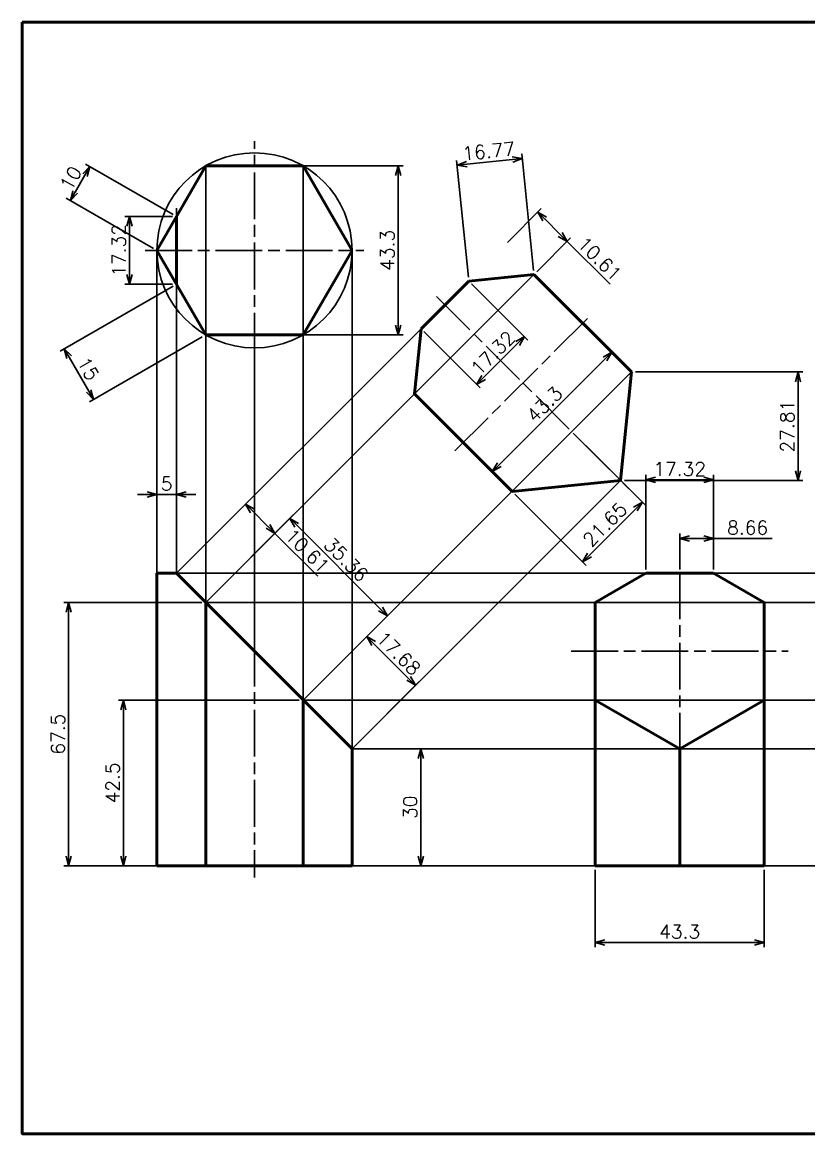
# Model space of a CAD drawing. Header units: millimetres. Extents: x 5 to 415, y 5 to 290.
# Drawn here: x 5 to 206.5, y 5 to 290 of the extents above; entities that cross this region are included whole.
import ezdxf

# ---------------------------------------------------------------- set-up
doc = ezdxf.new("R2010")
doc.units = ezdxf.units.MM
doc.linetypes.add('AM_ISO08W050', pattern=[18, 12, -1.5, 3, -1.5])
doc.linetypes.add('CENTER2', pattern=[28.575, 19.05, -3.175, 3.175, -3.175])
doc.layers.get('Defpoints').update_dxf_attribs({"lineweight": 25})
for name, color, linetype, lineweight in [('AM_5', 92, 'Continuous', 25), ('AM_7', 142, 'AM_ISO08W050', 25), ('太\u3000線', 7, 'Continuous', 50), ('構築線', 1, 'Continuous', 25), ('表題欄', 7, 'Continuous', 50)]:
    doc.layers.add(name, color=color, linetype=linetype, lineweight=lineweight)
doc.styles.get("Standard").update_dxf_attribs({"font": 'txt.shx', "height": 3.5})
doc.dimstyles.new('ISO-25$0', dxfattribs={"dimtxt": 3.9, "dimasz": 2.5, "dimexe": 1.25, "dimexo": 1, "dimgap": 1, "dimtad": 1, "dimdsep": 46, "dimtxsty": 'Standard', "dimblk": 'OPEN30', "dimcen": 2.5, "dimadec": 0, "dimazin": 0, "dimtfac": 1, "dimtmove": 0, "dimatfit": 3, "dimldrblk": 'OPEN30', "dimfxl": 1, "dimarcsym": 0})

# ---------------------------------------------------------------- blocks, each defined once
blk = doc.blocks.new('_Open30')
at = {"layer": '表題欄', "color": 0, "linetype": 'CENTER2', "lineweight": -2}
for p, q in [((-1, 0.27), (0, 0)), ((0, 0), (-1, -0.27)), ((0, 0), (-1, 0))]:
    blk.add_line(p, q, dxfattribs=at)
blk = doc.blocks.new('*D7')
at = {"layer": 'AM_5', "color": 0, "lineweight": -2, "transparency": 16777216}
for p, q in [((65.5, 253.16), (102.59, 253.16)), ((101.34, 250.66), (101.34, 212.36)), ((65.5, 209.86), (102.59, 209.86))]:
    blk.add_line(p, q, dxfattribs=at)
at = {"layer": 'Defpoints', "color": 0, "transparency": 16777216}
for p in [(64.5, 253.16), (64.5, 209.86), (101.34, 209.86)]:
    blk.add_point(p, dxfattribs=at)
at = {"layer": 'AM_5', "color": 0, "lineweight": -2, "transparency": 16777216, "xscale": 2.5, "yscale": 2.5, "zscale": 2.5}
for p, rotation in [((101.34, 253.16), 90), ((101.34, 209.86), 270)]:
    blk.add_blockref('_Open30', p, dxfattribs=dict(at, rotation=rotation))
at = {"layer": 'AM_5', "color": 0, "transparency": 16777216, "insert": (98.59, 231.51), "char_height": 3.5, "attachment_point": 5, "rotation": 90}
blk.add_mtext('43.3', dxfattribs=at)
blk = doc.blocks.new('*D9')
at = {"layer": 'AM_5', "color": 0, "lineweight": -2, "transparency": 16777216}
for p, q in [((77.71, 116.92), (94.15, 133.36)), ((95.03, 130.71), (104, 121.74)), ((90.21, 104.42), (106.65, 120.86))]:
    blk.add_line(p, q, dxfattribs=at)
at = {"layer": 'Defpoints', "color": 0, "transparency": 16777216}
for p in [(105.77, 119.98), (77, 116.21), (89.5, 103.71)]:
    blk.add_point(p, dxfattribs=at)
at = {"layer": 'AM_5', "color": 0, "lineweight": -2, "transparency": 16777216, "xscale": 2.5, "yscale": 2.5, "zscale": 2.5}
for p, rotation in [((93.27, 132.48), 134.9999999999999), ((105.77, 119.98), 314.9999999999998)]:
    blk.add_blockref('_Open30', p, dxfattribs=dict(at, rotation=rotation))
at = {"layer": 'AM_5', "color": 0, "transparency": 16777216, "insert": (101.46, 128.17), "char_height": 3.5, "attachment_point": 5, "rotation": 315}
blk.add_mtext('17.68', dxfattribs=at)
blk = doc.blocks.new('*D10')
at = {"layer": 'AM_5', "color": 0, "lineweight": -2, "transparency": 16777216}
for p, q in [((52.71, 141.92), (74.45, 163.66)), ((75.34, 161.01), (96.8, 139.55)), ((77.71, 116.92), (99.45, 138.66))]:
    blk.add_line(p, q, dxfattribs=at)
at = {"layer": 'Defpoints', "color": 0, "transparency": 16777216}
for p in [(52, 141.21), (98.57, 137.78), (77, 116.21)]:
    blk.add_point(p, dxfattribs=at)
at = {"layer": 'AM_5', "color": 0, "lineweight": -2, "transparency": 16777216, "xscale": 2.5, "yscale": 2.5, "zscale": 2.5}
for p, rotation in [((73.57, 162.78), 135.0000000000001), ((98.57, 137.78), 315.0000000000001)]:
    blk.add_blockref('_Open30', p, dxfattribs=dict(at, rotation=rotation))
at = {"layer": 'AM_5', "color": 0, "transparency": 16777216, "insert": (88.01, 152.22), "char_height": 3.5, "attachment_point": 5, "rotation": 315}
blk.add_mtext('35.36', dxfattribs=at)
blk = doc.blocks.new('*D11')
at = {"layer": 'AM_5', "color": 0, "lineweight": -2, "transparency": 16777216}
for p, q in [((45.21, 149.42), (63.12, 167.33)), ((64.01, 164.68), (67.97, 160.72)), ((52.71, 141.92), (70.62, 159.83)), ((69.74, 158.95), (80.76, 147.93))]:
    blk.add_line(p, q, dxfattribs=at)
at = {"layer": 'Defpoints', "color": 0, "transparency": 16777216}
for p in [(69.74, 158.95), (44.5, 148.71), (52, 141.21)]:
    blk.add_point(p, dxfattribs=at)
at = {"layer": 'AM_5', "color": 0, "lineweight": -2, "transparency": 16777216, "xscale": 2.5, "yscale": 2.5, "zscale": 2.5}
for p, rotation in [((62.24, 166.45), 135.0000000000002), ((69.74, 158.95), 315.0000000000002)]:
    blk.add_blockref('_Open30', p, dxfattribs=dict(at, rotation=rotation))
at = {"layer": 'AM_5', "color": 0, "transparency": 16777216, "insert": (78.08, 154.5), "char_height": 3.5, "attachment_point": 5, "rotation": 315}
blk.add_mtext('10.61', dxfattribs=at)
blk = doc.blocks.new('*D12')
at = {"layer": 'AM_5', "color": 0, "lineweight": -2, "transparency": 16777216}
for p, q in [((37, 168.93), (34.5, 168.93)), ((39.5, 149.71), (39.5, 170.18)), ((39.5, 168.93), (44.5, 168.93)), ((44.5, 149.71), (44.5, 170.18)), ((47, 168.93), (49.5, 168.93))]:
    blk.add_line(p, q, dxfattribs=at)
at = {"layer": 'Defpoints', "color": 0, "transparency": 16777216}
for p in [(44.5, 168.93), (39.5, 148.71), (44.5, 148.71)]:
    blk.add_point(p, dxfattribs=at)
at = {"layer": 'AM_5', "color": 0, "lineweight": -2, "transparency": 16777216, "xscale": 2.5, "yscale": 2.5, "zscale": 2.5}
blk.add_blockref('_Open30', (39.5, 168.93), dxfattribs=at)
at = {"layer": 'AM_5', "color": 0, "lineweight": -2, "transparency": 16777216, "xscale": 2.5, "yscale": 2.5, "zscale": 2.5, "rotation": 180}
blk.add_blockref('_Open30', (44.5, 168.93), dxfattribs=at)
at = {"layer": 'AM_5', "color": 0, "transparency": 16777216, "insert": (42, 171.68), "char_height": 3.5, "attachment_point": 5}
blk.add_mtext('5', dxfattribs=at)
blk = doc.blocks.new('*D18')
at = {"layer": 'AM_5', "color": 0, "lineweight": -2, "transparency": 16777216}
for p, q in [((129.33, 233.54), (137.99, 242.2)), ((138.87, 239.55), (142.84, 235.58)), ((136.83, 226.04), (145.49, 234.7)), ((144.61, 233.81), (155.62, 222.8))]:
    blk.add_line(p, q, dxfattribs=at)
at = {"layer": 'Defpoints', "color": 0, "transparency": 16777216}
for p in [(144.61, 233.81), (128.62, 232.83), (136.12, 225.33)]:
    blk.add_point(p, dxfattribs=at)
at = {"layer": 'AM_5', "color": 0, "lineweight": -2, "transparency": 16777216, "xscale": 2.5, "yscale": 2.5, "zscale": 2.5}
for p, rotation in [((137.11, 241.31), 135.0000000000001), ((144.61, 233.81), 315.0000000000002)]:
    blk.add_blockref('_Open30', p, dxfattribs=dict(at, rotation=rotation))
at = {"layer": 'AM_5', "color": 0, "transparency": 16777216, "insert": (152.94, 229.37), "char_height": 3.5, "attachment_point": 5, "rotation": 315}
blk.add_mtext('10.61', dxfattribs=at)
blk = doc.blocks.new('*D19')
at = {"layer": 'AM_5', "color": 0, "lineweight": -2, "transparency": 16777216}
for p, q in [((173.46, 149.71), (173.46, 158.91)), ((175.96, 157.66), (179.62, 157.66)), ((182.12, 149.71), (182.12, 158.91)), ((182.12, 157.66), (197.12, 157.66))]:
    blk.add_line(p, q, dxfattribs=at)
at = {"layer": 'Defpoints', "color": 0, "transparency": 16777216}
for p in [(182.12, 157.66), (173.46, 148.71), (182.12, 148.71)]:
    blk.add_point(p, dxfattribs=at)
at = {"layer": 'AM_5', "color": 0, "lineweight": -2, "transparency": 16777216, "xscale": 2.5, "yscale": 2.5, "zscale": 2.5, "rotation": 180}
blk.add_blockref('_Open30', (173.46, 157.66), dxfattribs=at)
at = {"layer": 'AM_5', "color": 0, "lineweight": -2, "transparency": 16777216, "xscale": 2.5, "yscale": 2.5, "zscale": 2.5}
blk.add_blockref('_Open30', (182.12, 157.66), dxfattribs=at)
at = {"layer": 'AM_5', "color": 0, "transparency": 16777216, "insert": (190.87, 160.41), "char_height": 3.5, "attachment_point": 5}
blk.add_mtext('8.66', dxfattribs=at)
blk = doc.blocks.new('*D21')
at = {"layer": 'AM_5', "color": 0, "lineweight": -2, "transparency": 16777216}
for p, q in [((119.33, 224.64), (116.31, 254.59)), ((118.92, 253.6), (130.63, 254.78)), ((136.02, 226.32), (132.99, 256.28))]:
    blk.add_line(p, q, dxfattribs=at)
at = {"layer": 'Defpoints', "color": 0, "transparency": 16777216}
for p in [(133.12, 255.04), (136.12, 225.33), (119.43, 223.64)]:
    blk.add_point(p, dxfattribs=at)
at = {"layer": 'AM_5', "color": 0, "lineweight": -2, "transparency": 16777216, "xscale": 2.5, "yscale": 2.5, "zscale": 2.5}
for p, rotation in [((116.43, 253.35), 185.7676561300175), ((133.12, 255.04), 5.767656130017441)]:
    blk.add_blockref('_Open30', p, dxfattribs=dict(at, rotation=rotation))
at = {"layer": 'AM_5', "color": 0, "transparency": 16777216, "insert": (124.5, 256.93), "char_height": 3.5, "attachment_point": 5, "rotation": 5.7677}
blk.add_mtext('16.77', dxfattribs=at)
blk = doc.blocks.new('*D25')
at = {"layer": 'AM_5', "color": 0, "lineweight": -2, "transparency": 16777216}
for p, q in [((164.8, 149.71), (164.8, 173.93)), ((182.12, 149.71), (182.12, 173.93)), ((167.3, 172.68), (179.62, 172.68))]:
    blk.add_line(p, q, dxfattribs=at)
at = {"layer": 'Defpoints', "color": 0, "transparency": 16777216}
for p in [(182.12, 172.68), (164.8, 148.71), (182.12, 148.71)]:
    blk.add_point(p, dxfattribs=at)
at = {"layer": 'AM_5', "color": 0, "lineweight": -2, "transparency": 16777216, "xscale": 2.5, "yscale": 2.5, "zscale": 2.5, "rotation": 180}
blk.add_blockref('_Open30', (164.8, 172.68), dxfattribs=at)
at = {"layer": 'AM_5', "color": 0, "lineweight": -2, "transparency": 16777216, "xscale": 2.5, "yscale": 2.5, "zscale": 2.5}
blk.add_blockref('_Open30', (182.12, 172.68), dxfattribs=at)
at = {"layer": 'AM_5', "color": 0, "transparency": 16777216, "insert": (173.46, 175.43), "char_height": 3.5, "attachment_point": 5}
blk.add_mtext('17.32', dxfattribs=at)
blk = doc.blocks.new('*D26')
at = {"layer": 'AM_5', "color": 0, "lineweight": -2, "transparency": 16777216}
for p, q in [((120.14, 222.94), (134.58, 208.5)), ((107.89, 210.69), (122.33, 196.26)), ((123.21, 198.91), (131.92, 207.62))]:
    blk.add_line(p, q, dxfattribs=at)
at = {"layer": 'Defpoints', "color": 0, "transparency": 16777216}
for p in [(119.43, 223.64), (107.19, 211.4), (133.69, 209.39)]:
    blk.add_point(p, dxfattribs=at)
at = {"layer": 'AM_5', "color": 0, "lineweight": -2, "transparency": 16777216, "xscale": 2.5, "yscale": 2.5, "zscale": 2.5}
for p, rotation in [((133.69, 209.39), 44.99999999999996), ((121.44, 197.14), 225)]:
    blk.add_blockref('_Open30', p, dxfattribs=dict(at, rotation=rotation))
at = {"layer": 'AM_5', "color": 0, "transparency": 16777216, "insert": (125.62, 205.21), "char_height": 3.5, "attachment_point": 5, "rotation": 45}
blk.add_mtext('17.32', dxfattribs=at)
blk = doc.blocks.new('*D29')
at = {"layer": 'AM_5', "color": 0, "lineweight": -2, "transparency": 16777216}
for p, q in [((146.52, 184.31), (164.78, 166.05)), ((131.21, 169), (149.47, 150.74)), ((162.13, 165.16), (150.36, 153.39))]:
    blk.add_line(p, q, dxfattribs=at)
at = {"layer": 'Defpoints', "color": 0, "transparency": 16777216}
for p in [(145.81, 185.02), (130.5, 169.71), (148.59, 151.62)]:
    blk.add_point(p, dxfattribs=at)
at = {"layer": 'AM_5', "color": 0, "lineweight": -2, "transparency": 16777216, "xscale": 2.5, "yscale": 2.5, "zscale": 2.5}
for p, rotation in [((163.9, 166.93), 45.00000000000009), ((148.59, 151.62), 225.0000000000001)]:
    blk.add_blockref('_Open30', p, dxfattribs=dict(at, rotation=rotation))
at = {"layer": 'AM_5', "color": 0, "transparency": 16777216, "insert": (154.3, 161.22), "char_height": 3.5, "attachment_point": 5, "rotation": 45}
blk.add_mtext('21.65', dxfattribs=at)
blk = doc.blocks.new('*D31')
at = {"layer": 'AM_5', "color": 0, "lineweight": -2, "transparency": 16777216}
for p, q in [((43.5, 240.17), (31.25, 240.17)), ((32.5, 237.67), (32.5, 225.35)), ((43.5, 222.85), (31.25, 222.85))]:
    blk.add_line(p, q, dxfattribs=at)
at = {"layer": 'Defpoints', "color": 0, "transparency": 16777216}
for p in [(44.5, 240.17), (32.5, 222.85), (44.5, 222.85)]:
    blk.add_point(p, dxfattribs=at)
at = {"layer": 'AM_5', "color": 0, "lineweight": -2, "transparency": 16777216, "xscale": 2.5, "yscale": 2.5, "zscale": 2.5}
for p, rotation in [((32.5, 240.17), 90), ((32.5, 222.85), 270)]:
    blk.add_blockref('_Open30', p, dxfattribs=dict(at, rotation=rotation))
at = {"layer": 'AM_5', "color": 0, "transparency": 16777216, "insert": (29.75, 231.51), "char_height": 3.5, "attachment_point": 5, "rotation": 90}
blk.add_mtext('17.32', dxfattribs=at)
blk = doc.blocks.new('*D32')
at = {"layer": 'AM_5', "color": 0, "lineweight": -2, "transparency": 16777216}
for p, q in [((43.63, 222.35), (14.7, 205.64)), ((51.13, 209.36), (22.2, 192.65)), ((17.03, 204.1), (22.03, 195.44))]:
    blk.add_line(p, q, dxfattribs=at)
at = {"layer": 'Defpoints', "color": 0, "transparency": 16777216}
for p in [(44.5, 222.85), (52, 209.86), (23.28, 193.28)]:
    blk.add_point(p, dxfattribs=at)
at = {"layer": 'AM_5', "color": 0, "lineweight": -2, "transparency": 16777216, "xscale": 2.5, "yscale": 2.5, "zscale": 2.5}
for p, rotation in [((15.78, 206.27), 120), ((23.28, 193.28), 300.0000000000001)]:
    blk.add_blockref('_Open30', p, dxfattribs=dict(at, rotation=rotation))
at = {"layer": 'AM_5', "color": 0, "transparency": 16777216, "insert": (21.91, 201.15), "char_height": 3.5, "attachment_point": 5, "rotation": 300}
blk.add_mtext('15', dxfattribs=at)
blk = doc.blocks.new('*D38')
at = {"layer": 'AM_5', "color": 0, "lineweight": -2, "transparency": 16777216}
for p, q in [((18.58, 246.47), (21.08, 250.8)), ((43.63, 240.67), (21.25, 253.59)), ((38.63, 232.01), (16.25, 244.93))]:
    blk.add_line(p, q, dxfattribs=at)
at = {"layer": 'Defpoints', "color": 0, "transparency": 16777216}
for p in [(22.33, 252.97), (44.5, 240.17), (39.5, 231.51)]:
    blk.add_point(p, dxfattribs=at)
at = {"layer": 'AM_5', "color": 0, "lineweight": -2, "transparency": 16777216, "xscale": 2.5, "yscale": 2.5, "zscale": 2.5}
for p, rotation in [((22.33, 252.97), 59.99999999999987), ((17.33, 244.31), 239.9999999999999)]:
    blk.add_blockref('_Open30', p, dxfattribs=dict(at, rotation=rotation))
at = {"layer": 'AM_5', "color": 0, "transparency": 16777216, "insert": (17.45, 250.01), "char_height": 3.5, "attachment_point": 5, "rotation": 60}
blk.add_mtext('10', dxfattribs=at)
blk = doc.blocks.new('*D40')
at = {"layer": 'AM_5', "color": 0, "lineweight": -2, "transparency": 16777216}
for p, q in [((151.81, 72.71), (151.81, 52.81)), ((195.11, 72.71), (195.11, 52.81)), ((154.31, 54.06), (192.61, 54.06))]:
    blk.add_line(p, q, dxfattribs=at)
at = {"layer": 'Defpoints', "color": 0, "transparency": 16777216}
for p in [(151.81, 73.71), (195.11, 73.71), (195.11, 54.06)]:
    blk.add_point(p, dxfattribs=at)
at = {"layer": 'AM_5', "color": 0, "lineweight": -2, "transparency": 16777216, "xscale": 2.5, "yscale": 2.5, "zscale": 2.5, "rotation": 180}
blk.add_blockref('_Open30', (151.81, 54.06), dxfattribs=at)
at = {"layer": 'AM_5', "color": 0, "lineweight": -2, "transparency": 16777216, "xscale": 2.5, "yscale": 2.5, "zscale": 2.5}
blk.add_blockref('_Open30', (195.11, 54.06), dxfattribs=at)
at = {"layer": 'AM_5', "color": 0, "transparency": 16777216, "insert": (173.46, 56.81), "char_height": 3.5, "attachment_point": 5}
blk.add_mtext('43.3', dxfattribs=at)
blk = doc.blocks.new('*D41')
at = {"layer": 'AM_5', "color": 0, "lineweight": -2, "transparency": 16777216}
for p, q in [((160.41, 201.04), (155.18, 206.27)), ((127.21, 176.54), (154.3, 203.62)), ((129.8, 170.42), (124.56, 175.65))]:
    blk.add_line(p, q, dxfattribs=at)
at = {"layer": 'Defpoints', "color": 0, "transparency": 16777216}
for p in [(156.06, 205.39), (161.12, 200.33), (130.5, 169.71)]:
    blk.add_point(p, dxfattribs=at)
at = {"layer": 'AM_5', "color": 0, "lineweight": -2, "transparency": 16777216, "xscale": 2.5, "yscale": 2.5, "zscale": 2.5}
for p, rotation in [((156.06, 205.39), 45), ((125.45, 174.77), 225)]:
    blk.add_blockref('_Open30', p, dxfattribs=dict(at, rotation=rotation))
at = {"layer": 'AM_5', "color": 0, "transparency": 16777216, "insert": (138.81, 192.02), "char_height": 3.5, "attachment_point": 5, "rotation": 45}
blk.add_mtext('43.3', dxfattribs=at)
blk = doc.blocks.new('*D42')
at = {"layer": 'Defpoints', "color": 0, "transparency": 16777216}
for p in [(89.5, 103.71), (107.15, 103.71), (89.5, 73.71)]:
    blk.add_point(p, dxfattribs=at)
at = {"layer": '構築線', "color": 0, "lineweight": -2, "transparency": 16777216}
for p, q in [((90.5, 103.71), (108.4, 103.71)), ((107.15, 76.21), (107.15, 101.21)), ((90.5, 73.71), (108.4, 73.71))]:
    blk.add_line(p, q, dxfattribs=at)
at = {"layer": '構築線', "color": 0, "lineweight": -2, "transparency": 16777216, "xscale": 2.5, "yscale": 2.5, "zscale": 2.5}
for p, rotation in [((107.15, 103.71), 90), ((107.15, 73.71), 270)]:
    blk.add_blockref('_Open30', p, dxfattribs=dict(at, rotation=rotation))
at = {"layer": '構築線', "color": 0, "transparency": 16777216, "insert": (104.4, 88.71), "char_height": 3.5, "attachment_point": 5, "rotation": 90}
blk.add_mtext('30', dxfattribs=at)
blk = doc.blocks.new('*D43')
at = {"layer": 'Defpoints', "color": 0, "transparency": 16777216}
for p in [(16.89, 141.21), (52, 141.21), (52, 73.71)]:
    blk.add_point(p, dxfattribs=at)
at = {"layer": '構築線', "color": 0, "lineweight": -2, "transparency": 16777216}
for p, q in [((51, 141.21), (15.64, 141.21)), ((16.89, 76.21), (16.89, 138.71)), ((51, 73.71), (15.64, 73.71))]:
    blk.add_line(p, q, dxfattribs=at)
at = {"layer": '構築線', "color": 0, "lineweight": -2, "transparency": 16777216, "xscale": 2.5, "yscale": 2.5, "zscale": 2.5}
for p, rotation in [((16.89, 141.21), 90), ((16.89, 73.71), 270)]:
    blk.add_blockref('_Open30', p, dxfattribs=dict(at, rotation=rotation))
at = {"layer": '構築線', "color": 0, "transparency": 16777216, "insert": (14.14, 107.46), "char_height": 3.5, "attachment_point": 5, "rotation": 90}
blk.add_mtext('67.5', dxfattribs=at)
blk = doc.blocks.new('*D44')
at = {"layer": 'Defpoints', "color": 0, "transparency": 16777216}
for p in [(30.91, 116.21), (77, 116.21), (77, 73.71)]:
    blk.add_point(p, dxfattribs=at)
at = {"layer": '構築線', "color": 0, "lineweight": -2, "transparency": 16777216}
for p, q in [((76, 116.21), (29.66, 116.21)), ((30.91, 76.21), (30.91, 113.71)), ((76, 73.71), (29.66, 73.71))]:
    blk.add_line(p, q, dxfattribs=at)
at = {"layer": '構築線', "color": 0, "lineweight": -2, "transparency": 16777216, "xscale": 2.5, "yscale": 2.5, "zscale": 2.5}
for p, rotation in [((30.91, 116.21), 90), ((30.91, 73.71), 270)]:
    blk.add_blockref('_Open30', p, dxfattribs=dict(at, rotation=rotation))
at = {"layer": '構築線', "color": 0, "transparency": 16777216, "insert": (28.16, 94.96), "char_height": 3.5, "attachment_point": 5, "rotation": 90}
blk.add_mtext('42.5', dxfattribs=at)
blk = doc.blocks.new('*D45')
at = {"layer": 'Defpoints', "color": 0, "transparency": 16777216}
for p in [(161.12, 200.33), (203.78, 200.33), (158.31, 172.52)]:
    blk.add_point(p, dxfattribs=at)
at = {"layer": '構築線', "color": 0, "lineweight": -2, "transparency": 16777216}
for p, q in [((162.12, 200.33), (205.03, 200.33)), ((203.78, 175.02), (203.78, 197.83)), ((159.31, 172.52), (205.03, 172.52))]:
    blk.add_line(p, q, dxfattribs=at)
at = {"layer": '構築線', "color": 0, "lineweight": -2, "transparency": 16777216, "xscale": 2.5, "yscale": 2.5, "zscale": 2.5}
for p, rotation in [((203.78, 200.33), 90), ((203.78, 172.52), 270)]:
    blk.add_blockref('_Open30', p, dxfattribs=dict(at, rotation=rotation))
at = {"layer": '構築線', "color": 0, "transparency": 16777216, "insert": (201.03, 186.43), "char_height": 3.5, "attachment_point": 5, "rotation": 90}
blk.add_mtext('27.81', dxfattribs=at)

msp = doc.modelspace()

# ---------------------------------------------------------------- linework, layer by layer
at = {"layer": 'AM_7'}
for p, q in [((64.501, 203.512), (64.501, 259.512)), ((36.501, 231.512), (92.501, 231.512)), ((111.19, 219.642), (160.432, 170.399)), ((115.881, 180.091), (150.741, 214.951)), ((173.461, 100.906), (173.461, 156.516)), ((64.501, 131.711), (64.501, 70.711)), ((145.656, 128.711), (201.266, 128.711))]:
    msp.add_line(p, q, dxfattribs=at)
at = {"layer": '太\u3000線'}
for p, q in [((52.001, 253.162), (39.501, 231.512)), ((77.001, 253.162), (52.001, 253.162)), ((89.501, 231.512), (77.001, 253.162)), ((44.501, 222.851), (44.501, 240.172)), ((39.501, 231.512), (52.001, 209.861)), ((77.001, 209.861), (89.501, 231.512)), ((136.12, 225.33), (119.435, 223.644)), ((161.12, 200.33), (136.12, 225.33)), ((119.435, 223.644), (107.187, 211.397)), ((107.187, 211.397), (105.502, 194.712)), ((52.001, 209.861), (77.001, 209.861)), ((158.311, 172.521), (161.12, 200.33)), ((105.502, 194.712), (130.502, 169.712)), ((130.502, 169.712), (158.311, 172.521)), ((39.501, 148.711), (39.501, 73.711)), ((39.501, 148.711), (44.501, 148.711)), ((44.501, 148.711), (89.501, 103.711)), ((151.811, 141.211), (164.801, 148.711)), ((164.801, 148.711), (182.121, 148.711)), ((182.121, 148.711), (195.111, 141.211)), ((52.001, 141.211), (52.001, 73.711)), ((151.811, 141.211), (151.811, 116.211)), ((195.111, 141.211), (195.111, 73.711)), ((77.001, 116.211), (77.001, 73.711)), ((151.811, 116.211), (151.811, 73.711)), ((151.811, 116.211), (173.461, 103.711)), ((173.461, 103.711), (195.111, 116.211)), ((89.501, 73.711), (89.501, 103.711)), ((173.461, 103.711), (173.461, 73.711)), ((39.501, 73.711), (89.501, 73.711)), ((195.111, 73.711), (151.811, 73.711))]:
    msp.add_line(p, q, dxfattribs=at)
at = {"layer": '太\u3000線', "lineweight": 50}
msp.add_lwpolyline([(5, 290), (415, 290), (415, 5), (5, 5)], close=True, dxfattribs=at)
at = {"layer": '構築線'}
for p, q in [((52.001, 253.162), (52.001, 141.211)), ((77.001, 253.162), (77.001, 116.211)), ((44.501, 148.711), (44.501, 242.337)), ((39.501, 231.512), (39.501, 148.711)), ((89.501, 231.512), (89.501, 103.711)), ((136.12, 225.33), (52.001, 141.211)), ((107.187, 211.397), (44.501, 148.711)), ((64.501, 209.861), (64.501, 128.711)), ((77.001, 116.211), (161.12, 200.33)), ((158.311, 172.521), (89.501, 103.711)), ((44.501, 148.711), (308.866, 148.711)), ((52.001, 141.211), (323.442, 141.211)), ((77.001, 116.211), (348.442, 116.211)), ((89.501, 103.711), (373.442, 103.711)), ((39.501, 73.711), (373.442, 73.711))]:
    msp.add_line(p, q, dxfattribs=at)
msp.add_circle((64.501, 231.512), 25, dxfattribs=at)

# ---------------------------------------------------------------- dimensions: what is measured, and where the dimension line sits
at = {"layer": 'AM_5'}
for p1, p2, distance, picture, middle in [((119.435, 223.644), (136.12, 225.33), 29.857, '*D21', (124.5, 256.929)), ((39.501, 231.512), (44.501, 240.172), 25.595, '*D38', (17.453, 250.014)), ((128.62, 232.83), (136.12, 225.33), 12, '*D18', (152.943, 229.366)), ((44.501, 222.851), (52.001, 209.861), -33.163, '*D32', (21.913, 201.15)), ((107.187, 211.397), (119.435, 223.644), -20.163, '*D26', (125.624, 205.208)), ((130.502, 169.712), (161.12, 200.33), 7.152, '*D41', (138.81, 192.022)), ((145.811, 185.021), (130.502, 169.712), 25.582, '*D29', (154.301, 161.222)), ((44.501, 148.711), (52.001, 141.211), 25.088, '*D11', (78.079, 154.501)), ((52.001, 141.211), (77.001, 116.211), 30.501, '*D10', (88.013, 152.223)), ((77.001, 116.211), (89.501, 103.711), 23.003, '*D9', (101.461, 128.171))]:
    dim = msp.add_aligned_dim(p1=p1, p2=p2, distance=distance, dimstyle='ISO-25$0', override={"dimpost": ''}, dxfattribs=at)
    dim.commit()
    dim.dimension.update_dxf_attribs({"geometry": picture, "text_midpoint": middle})
dim = msp.add_linear_dim(base=(101.338, 209.861), p1=(64.501, 253.162), p2=(64.501, 209.861), angle=90, dimstyle='ISO-25$0', dxfattribs=at)
dim.commit()
dim.dimension.update_dxf_attribs({"geometry": '*D7', "text_midpoint": (98.588, 231.512)})
for base, p1, p2, angle, picture, middle in [((32.501, 222.851), (44.501, 240.172), (44.501, 222.851), 90, '*D31', (29.751, 231.512)), ((195.111, 54.059), (151.811, 73.711), (195.111, 73.711), 0, '*D40', (173.461, 56.809))]:
    dim = msp.add_linear_dim(base=base, p1=p1, p2=p2, angle=angle, dimstyle='ISO-25$0', override={"dimpost": ''}, dxfattribs=at)
    dim.commit()
    dim.dimension.update_dxf_attribs({"geometry": picture, "text_midpoint": middle})
dim = msp.add_linear_dim(base=(182.121, 172.681), p1=(164.801, 148.711), p2=(182.121, 148.711), dimstyle='ISO-25$0', dxfattribs=at)
dim.commit()
dim.dimension.update_dxf_attribs({"geometry": '*D25', "text_midpoint": (173.461, 175.431)})
for base, p1, p2, picture, middle in [((44.501, 168.934), (39.501, 148.711), (44.501, 148.711), '*D12', (42.001, 171.684)), ((182.121, 157.661), (173.461, 148.711), (182.121, 148.711), '*D19', (190.871, 160.411))]:
    dim = msp.add_linear_dim(base=base, p1=p1, p2=p2, dimstyle='ISO-25$0', override={"dimpost": ''}, dxfattribs=at)
    dim.commit()
    dim.dimension.update_dxf_attribs({"geometry": picture, "text_midpoint": middle})
at = {"layer": '構築線'}
for base, p1, p2, picture, middle in [((203.779, 200.33), (158.311, 172.521), (161.12, 200.33), '*D45', (201.029, 186.425)), ((30.914, 116.211), (77.001, 73.711), (77.001, 116.211), '*D44', (28.164, 94.961)), ((107.147, 103.711), (89.501, 73.711), (89.501, 103.711), '*D42', (104.397, 88.711))]:
    dim = msp.add_linear_dim(base=base, p1=p1, p2=p2, angle=90, dimstyle='ISO-25$0', dxfattribs=at)
    dim.commit()
    dim.dimension.update_dxf_attribs({"geometry": picture, "text_midpoint": middle})
dim = msp.add_linear_dim(base=(16.894, 141.211), p1=(52.001, 73.711), p2=(52.001, 141.211), angle=90, dimstyle='ISO-25$0', dxfattribs=at)
dim.commit()
dim.dimension.update_dxf_attribs({"geometry": '*D43', "text_midpoint": (16.894, 107.461), "dimtype": 160})

doc.saveas('drawing.dxf')
